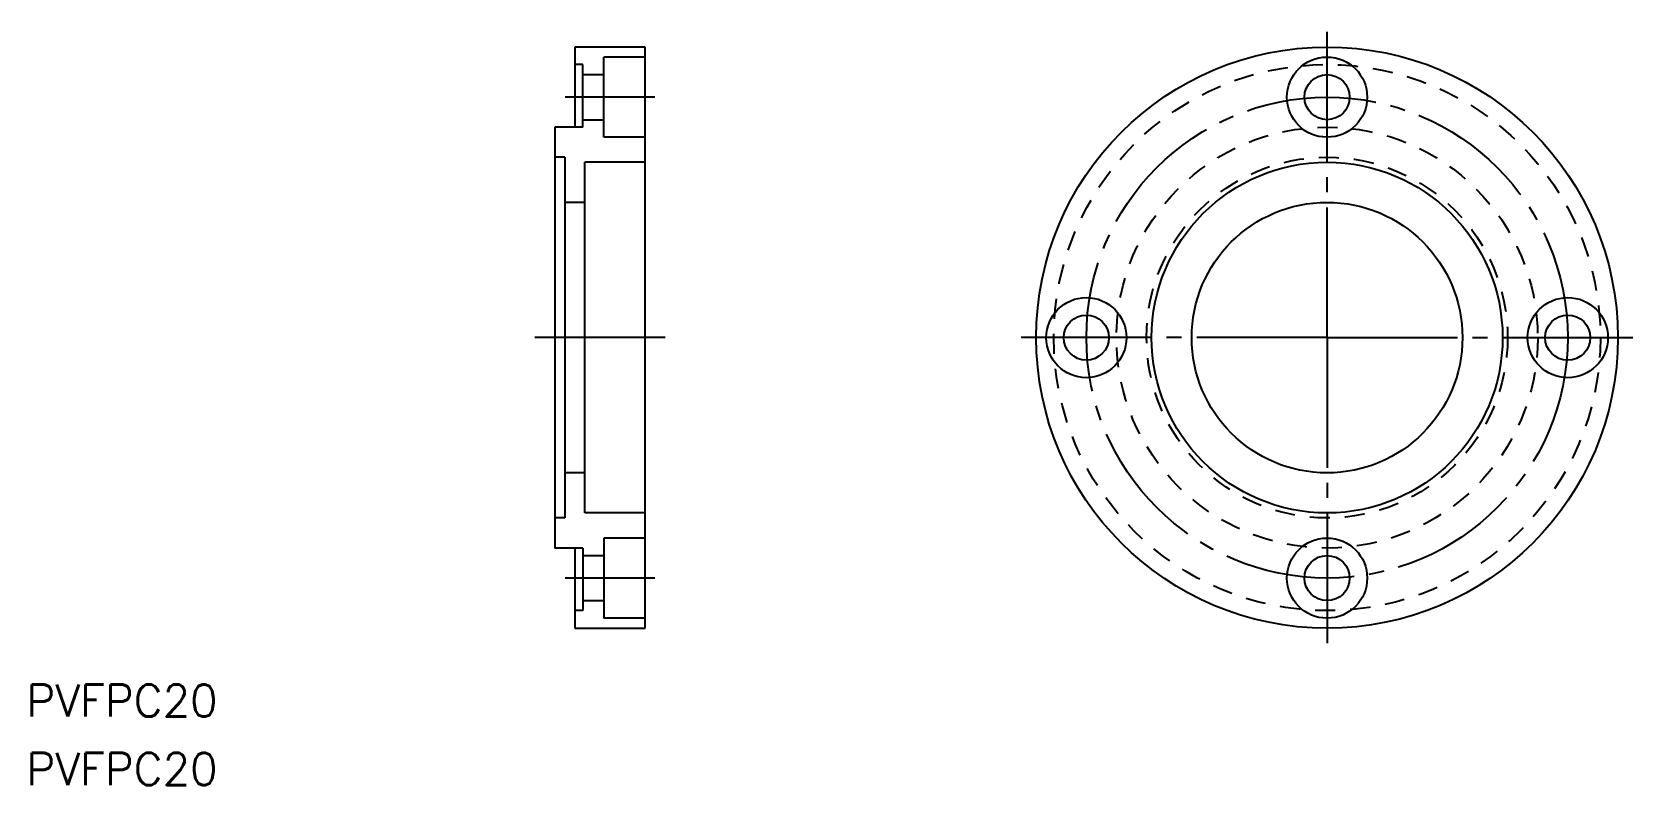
# Model space of a CAD drawing. Extents: x 212 to 372, y 880 to 955.
import ezdxf

# ---------------------------------------------------------------- set-up
doc = ezdxf.new("R2010")
doc.units = 0
doc.linetypes.add('CENTER', pattern=[17.5, 13, -1.5, 1.5, -1.5])
doc.linetypes.add('DASHED', pattern=[3.5, 2, -1.5])
doc.layers.get('0').update_dxf_attribs({"linetype": 'CONTINUOUS'})
doc.layers.add('CENTER', color=1, linetype='CENTER')
doc.styles.get("Standard").update_dxf_attribs({"font": 'txt.shx', "bigfont": '@extfont2.shx'})

msp = doc.modelspace()

# ---------------------------------------------------------------- linework, layer by layer
at = {"color": 7, "linetype": 'CONTINUOUS'}
for p, q in [((273.26, 953.9), (266.26, 953.9)), ((266.26, 953.9), (266.26, 945.9)), ((273.26, 895.9), (273.26, 953.9)), ((267.06, 952.15), (266.26, 952.15)), ((267.06, 945.9), (267.06, 952.15)), ((273.26, 952.9), (269.16, 952.9)), ((269.16, 944.9), (269.16, 952.9)), ((267.06, 951.15), (269.16, 951.15)), ((267.06, 946.65), (269.16, 946.65)), ((264.26, 945.9), (264.26, 903.9)), ((267.06, 945.9), (264.26, 945.9)), ((273.26, 944.9), (269.16, 944.9)), ((265.26, 942.9), (264.26, 942.9)), ((265.26, 942.9), (265.26, 906.9)), ((267.26, 907.4), (267.26, 942.4)), ((273.26, 942.4), (267.26, 942.4)), ((267.26, 938.4), (265.26, 938.4)), ((267.26, 911.4), (265.26, 911.4)), ((265.26, 906.9), (264.26, 906.9)), ((273.26, 907.4), (267.26, 907.4)), ((267.06, 903.9), (264.26, 903.9)), ((266.26, 903.9), (266.26, 895.9)), ((267.06, 903.9), (267.06, 897.65)), ((273.26, 904.9), (269.16, 904.9)), ((269.16, 904.9), (269.16, 896.9)), ((267.06, 903.15), (269.16, 903.15)), ((267.06, 897.65), (266.26, 897.65)), ((267.06, 898.65), (269.16, 898.65)), ((266.26, 895.9), (273.26, 895.9)), ((273.26, 896.9), (269.16, 896.9))]:
    msp.add_line(p, q, dxfattribs=at)
for centre, radius in [((341.26, 924.9), 29), ((341.26, 948.9), 4), ((341.26, 948.9), 2.25), ((341.26, 924.9), 17.5), ((341.26, 924.9), 13.5), ((317.26, 924.9), 4), ((365.26, 924.9), 4), ((365.26, 924.9), 4), ((317.26, 924.9), 2.25), ((365.26, 924.9), 2.25), ((365.26, 924.9), 2.25), ((341.26, 900.9), 4), ((341.26, 900.9), 2.25)]:
    msp.add_circle(centre, radius, dxfattribs=at)
at = {"color": 3, "linetype": 'DASHED'}
for radius in [27.25, 21, 18]:
    msp.add_circle((341.26, 924.9), radius, dxfattribs=at)
at = {"layer": 'CENTER', "color": 1, "linetype": 'CENTER'}
for p, q in [((341.26, 924.9), (341.26, 955.4)), ((274.22, 948.9), (265.3, 948.9)), ((275.26, 924.9), (262.26, 924.9)), ((275.26, 924.9), (262.26, 924.9)), ((341.26, 924.9), (310.76, 924.9)), ((341.26, 924.9), (341.26, 894.4)), ((341.26, 924.9), (371.76, 924.9)), ((274.22, 900.9), (265.3, 900.9))]:
    msp.add_line(p, q, dxfattribs=at)
msp.add_circle((341.26, 924.9), 24, dxfattribs=at)

# ---------------------------------------------------------------- texts
at = {"color": 7, "linetype": 'CONTINUOUS'}
for p in [(211.58, 887.07), (211.58, 880.25)]:
    msp.add_text('PVFPC20', height=3.2, dxfattribs=at).set_placement(p)

doc.saveas('drawing.dxf')
